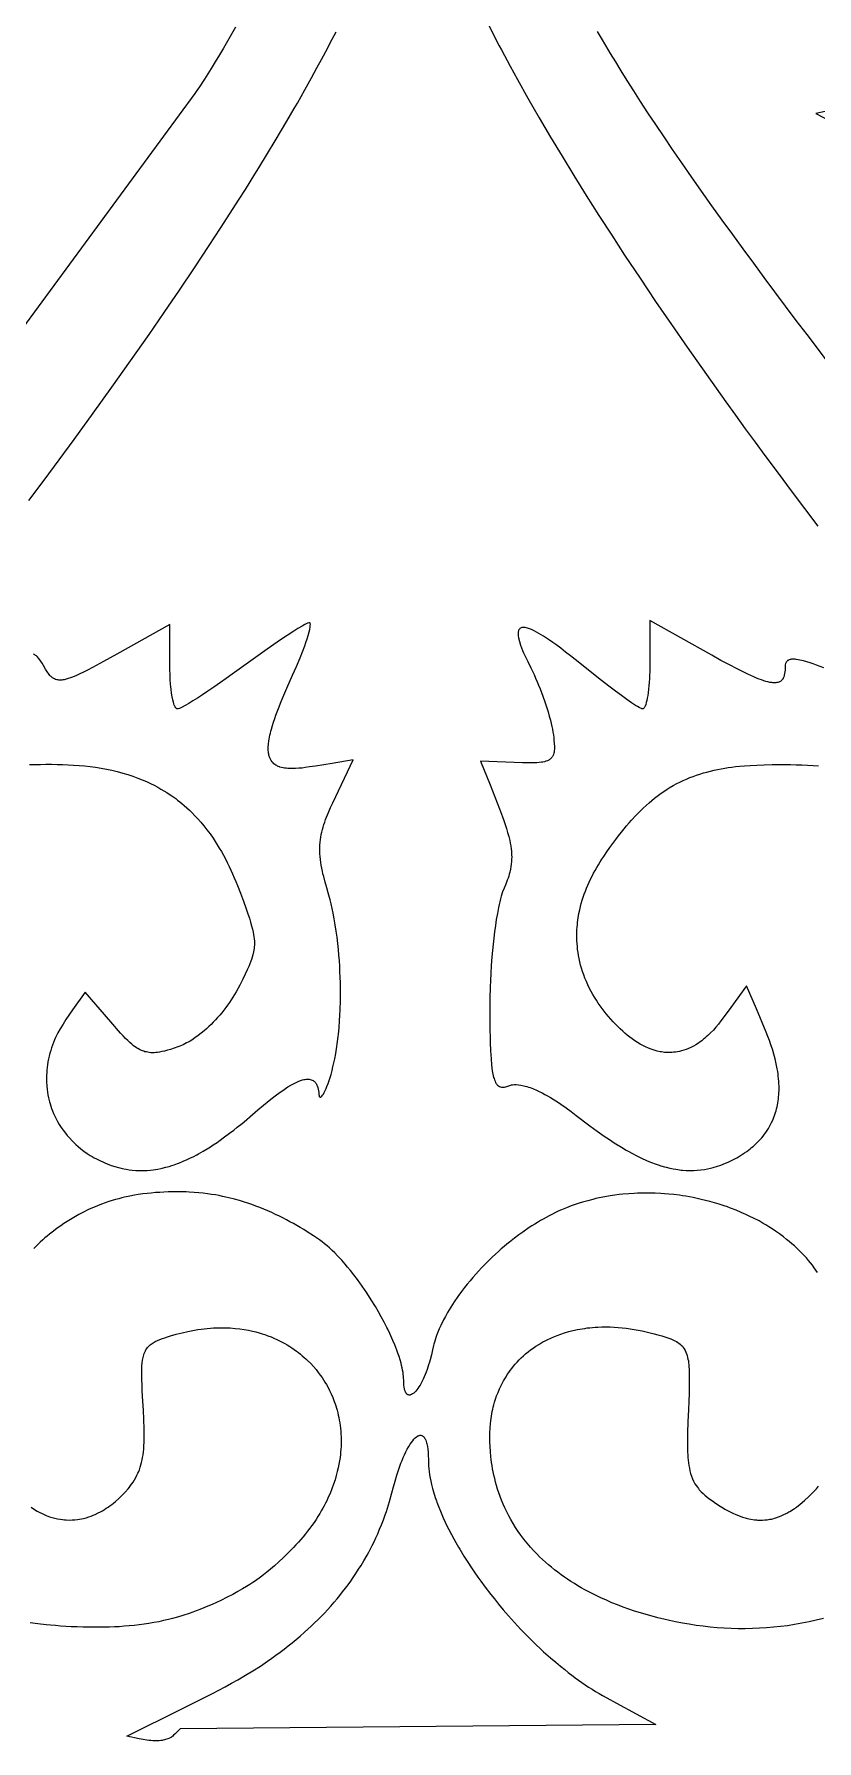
# Model space of a CAD drawing. Extents: x -500 to 500, y -1000 to 1000.
# Drawn here: x -65 to 68.2, y 410.3 to 700.5 of the extents above; entities that cross this region are included whole.
import ezdxf

# ---------------------------------------------------------------- set-up
doc = ezdxf.new("R2010")
doc.units = 0
doc.layers.add('APS_GEOMETR_', color=18, linetype='CONTINUOUS')

msp = doc.modelspace()

# ---------------------------------------------------------------- linework, layer by layer
at = {"layer": 'APS_GEOMETR_'}
for points in [[(11.98, 702.79), (13.3, 700.15), (14.16, 698.49), (14.52, 697.8), (16.01, 695.03), (17.26, 692.75), (19.03, 689.57), (20.94, 686.27), (22.88, 682.98), (24.84, 679.7), (26.82, 676.44), (28.95, 673.04), (31.1, 669.65), (33.28, 666.27), (35.47, 662.91), (38.1, 658.97), (40.75, 655.04), (43.42, 651.13), (46.11, 647.24), (47.74, 644.92), (49.38, 642.6), (51.02, 640.29), (52.67, 637.99), (54.33, 635.69), (55.99, 633.39), (57.66, 631.1), (59.34, 628.82), (61.57, 625.81), (63.81, 622.82), (66.06, 619.83), (68.32, 616.84)], [(-30.73, 701.64), (-31.39, 700.45), (-32.07, 699.27), (-32.75, 698.1), (-33.44, 696.93), (-34.14, 695.77), (-34.86, 694.62), (-35.99, 692.83), (-36.84, 691.53), (-37.38, 690.72), (-37.61, 690.38), (-72.32, 643.22)], [(-65.85, 621.17), (-63.27, 624.63), (-60.7, 628.1), (-58.14, 631.58), (-54.92, 636.01), (-51.73, 640.46), (-48.56, 644.93), (-45.41, 649.41), (-42.81, 653.17), (-40.24, 656.94), (-37.69, 660.73), (-35.16, 664.53), (-33.26, 667.46), (-31.6, 670.03), (-30.19, 672.24), (-29.03, 674.07), (-27.42, 676.64), (-26.75, 677.72), (-25.25, 680.17), (-23.96, 682.32), (-22.86, 684.16), (-21.95, 685.7), (-20.7, 687.85), (-20.18, 688.76), (-18.9, 691.03), (-17.79, 693.02), (-16.85, 694.73), (-16.08, 696.15), (-15.02, 698.15), (-14.58, 698.99), (-13.61, 700.88)], [(70.17, 644.58), (66.5, 649.4), (64.67, 651.81), (62.85, 654.23), (61.04, 656.65), (59.23, 659.08), (57.43, 661.51), (55.64, 663.95), (53.86, 666.4), (52.08, 668.85), (50.32, 671.31), (48.56, 673.78), (46.84, 676.22), (45.2, 678.58), (43.64, 680.85), (42.17, 683.03), (40.77, 685.12), (39.44, 687.12), (38.2, 689.03), (37.03, 690.85), (35.93, 692.57), (34.91, 694.21), (33.96, 695.74), (33.08, 697.19), (32.27, 698.53), (31.52, 699.78), (30.85, 700.93)], [(72.48, 687.93), (68, 686.99), (72.35, 684.69)], [(69.34, 592.74), (68.11, 593.21), (67.56, 593.4), (67.01, 593.58), (66.45, 593.76), (65.89, 593.92), (65.59, 594), (65.28, 594.06), (64.97, 594.12), (64.66, 594.17), (64.46, 594.19), (64.25, 594.19), (64.05, 594.19), (63.84, 594.19), (63.72, 594.17), (63.6, 594.14), (63.48, 594.11), (63.36, 594.06), (63.28, 594.01), (63.19, 593.96), (63.11, 593.89), (63.04, 593.82), (62.97, 593.73), (62.92, 593.64), (62.87, 593.55), (62.83, 593.45), (62.79, 593.24), (62.77, 593.03), (62.77, 592.63), (62.75, 592.35), (62.73, 592.06), (62.69, 591.77), (62.63, 591.49), (62.59, 591.35), (62.55, 591.22), (62.49, 591.09), (62.43, 590.96), (62.36, 590.84), (62.28, 590.73), (62.2, 590.63), (62.1, 590.54), (61.97, 590.44), (61.83, 590.36), (61.69, 590.3), (61.53, 590.25), (61.37, 590.22), (61.21, 590.2), (61.04, 590.19), (60.87, 590.19), (60.69, 590.2), (60.52, 590.22), (60.17, 590.27), (59.83, 590.35), (59.51, 590.44), (59.15, 590.54), (58.77, 590.68), (58.36, 590.83), (57.92, 591.01), (57.44, 591.21), (56.94, 591.43), (56.41, 591.68), (55.85, 591.95), (54.64, 592.55), (53.31, 593.24), (51.86, 594.01), (50.3, 594.87), (39.75, 600.77), (39.76, 597.01), (39.76, 595.14), (39.75, 593.26), (39.74, 592.07), (39.72, 591.47), (39.69, 590.87), (39.65, 590.28), (39.61, 589.68), (39.55, 589.09), (39.47, 588.5), (39.4, 588.02), (39.33, 587.58), (39.25, 587.19), (39.16, 586.83), (39.07, 586.52), (38.97, 586.25), (38.91, 586.13), (38.85, 586.03), (38.8, 585.94), (38.74, 585.86), (38.68, 585.82), (38.63, 585.79), (38.57, 585.77), (38.51, 585.77), (38.41, 585.78), (38.34, 585.8), (38.16, 585.88), (37.94, 586), (37.66, 586.16), (37.33, 586.36), (36.64, 586.8), (35.84, 587.35), (34.93, 588.01), (33.9, 588.76), (32.77, 589.62), (31.52, 590.59), (30.16, 591.66), (28.69, 592.84), (27.07, 594.15), (26.25, 594.8), (25.43, 595.43), (24.6, 596.07), (23.76, 596.69), (23.24, 597.06), (22.72, 597.42), (22.2, 597.77), (21.67, 598.12), (20.89, 598.58), (20.09, 599.02), (19.62, 599.24), (19.14, 599.42), (18.94, 599.48), (18.74, 599.53), (18.54, 599.57), (18.34, 599.6), (18.23, 599.6), (18.12, 599.59), (18.01, 599.57), (17.9, 599.55), (17.77, 599.48), (17.66, 599.41), (17.57, 599.33), (17.51, 599.25), (17.44, 599.12), (17.42, 599.06), (17.37, 598.81), (17.35, 598.56), (17.37, 598.2), (17.42, 597.85), (17.59, 597.21), (17.78, 596.58), (17.94, 596.14), (18.11, 595.7), (18.3, 595.27), (18.48, 594.84), (18.99, 593.8), (19.5, 592.75), (19.79, 592.17), (20.07, 591.58), (20.34, 590.98), (20.6, 590.38), (20.85, 589.78), (21.1, 589.17), (21.33, 588.56), (21.56, 587.95), (21.9, 586.98), (22.19, 586.09), (22.45, 585.28), (22.66, 584.53), (22.84, 583.87), (22.99, 583.28), (23.1, 582.76), (23.19, 582.33), (23.28, 581.81), (23.35, 581.34), (23.41, 580.91), (23.46, 580.52), (23.51, 579.86), (23.53, 579.36), (23.53, 579.13), (23.52, 578.9), (23.5, 578.67), (23.47, 578.43), (23.42, 578.21), (23.35, 577.99), (23.26, 577.78), (23.21, 577.68), (23.15, 577.59), (23.07, 577.48), (22.99, 577.39), (22.9, 577.3), (22.8, 577.22), (22.69, 577.14), (22.58, 577.07), (22.35, 576.95), (22.1, 576.85), (21.84, 576.78), (21.58, 576.72), (21.33, 576.68), (20.93, 576.63), (20.52, 576.6), (20.12, 576.58), (19.72, 576.57), (18.91, 576.58), (18.11, 576.6), (10.98, 576.9), (12.59, 572.83), (13.39, 570.79), (14.18, 568.75), (14.69, 567.43), (14.93, 566.76), (15.16, 566.09), (15.38, 565.41), (15.58, 564.73), (15.77, 564.05), (15.93, 563.36), (16.01, 562.96), (16.11, 562.48), (16.19, 561.92), (16.22, 561.61), (16.25, 561.28), (16.26, 560.93), (16.27, 560.57), (16.26, 560.19), (16.23, 559.79), (16.19, 559.37), (16.13, 558.94), (16.05, 558.49), (15.95, 558.03), (15.86, 557.68), (15.76, 557.33), (15.64, 556.99), (15.52, 556.64), (15.25, 555.96), (14.97, 555.29), (14.72, 554.67), (14.48, 553.92), (14.35, 553.45), (14.23, 552.98), (14.12, 552.5), (14.02, 552.02), (13.83, 550.99), (13.65, 549.95), (13.49, 548.92), (13.34, 547.88), (13.22, 546.81), (13.1, 545.74), (12.99, 544.66), (12.89, 543.59), (12.79, 542.13), (12.71, 540.79), (12.65, 539.57), (12.61, 538.46), (12.56, 536.6), (12.55, 535.21), (12.57, 532.12), (12.61, 529.03), (12.67, 527.63), (12.75, 526.24), (12.84, 525.22), (12.96, 524.21), (13.06, 523.66), (13.19, 523.12), (13.26, 522.9), (13.34, 522.68), (13.43, 522.46), (13.52, 522.25), (13.59, 522.13), (13.67, 522.02), (13.76, 521.91), (13.85, 521.8), (14, 521.68), (14.17, 521.59), (14.36, 521.51), (14.55, 521.47), (14.79, 521.46), (15.03, 521.47), (15.23, 521.51), (15.42, 521.56), (15.61, 521.62), (15.79, 521.68), (16.1, 521.78), (16.25, 521.82), (16.41, 521.85), (16.69, 521.88), (17.02, 521.88), (17.4, 521.85), (17.84, 521.79), (18.31, 521.69), (18.57, 521.63), (18.83, 521.56), (19.11, 521.47), (19.39, 521.37), (19.68, 521.27), (19.98, 521.15), (20.47, 520.93), (20.96, 520.71), (21.44, 520.47), (21.91, 520.23), (22.38, 519.97), (22.84, 519.7), (23.3, 519.43), (23.76, 519.14), (24.21, 518.85), (24.65, 518.55), (25.53, 517.94), (26.4, 517.3), (27.25, 516.65), (29.58, 514.86), (30.78, 513.99), (31.99, 513.13), (32.89, 512.53), (33.69, 512.01), (34.95, 511.23), (35.76, 510.74), (36.1, 510.55), (36.81, 510.16), (37.43, 509.84), (38.43, 509.35), (39.06, 509.06), (39.33, 508.95), (40.04, 508.67), (40.66, 508.43), (41.2, 508.24), (41.65, 508.1), (42.28, 507.9), (42.55, 507.83), (43.16, 507.69), (43.7, 507.58), (44.16, 507.49), (44.54, 507.43), (45.08, 507.36), (45.31, 507.33), (45.93, 507.29), (46.32, 507.28), (46.77, 507.27), (47.27, 507.28), (47.81, 507.32), (48.41, 507.38), (49.05, 507.47), (49.58, 507.57), (50.1, 507.69), (50.54, 507.8), (51.24, 508), (51.67, 508.14), (51.85, 508.21), (52.62, 508.52), (53.1, 508.72), (53.63, 508.97), (54.22, 509.27), (54.53, 509.44), (54.85, 509.63), (55.18, 509.83), (55.52, 510.04), (55.88, 510.28), (56.24, 510.53), (56.81, 510.96), (57.07, 511.17), (57.33, 511.39), (57.59, 511.62), (57.84, 511.85), (58.08, 512.09), (58.32, 512.34), (58.55, 512.58), (58.78, 512.84), (59.02, 513.14), (59.26, 513.45), (59.49, 513.77), (59.71, 514.1), (59.92, 514.43), (60.12, 514.76), (60.31, 515.1), (60.48, 515.45), (60.67, 515.86), (60.8, 516.17), (60.92, 516.48), (61.03, 516.8), (61.13, 517.12), (61.23, 517.44), (61.32, 517.76), (61.4, 518.08), (61.47, 518.41), (61.53, 518.76), (61.58, 519.11), (61.63, 519.46), (61.67, 519.81), (61.7, 520.16), (61.72, 520.51), (61.73, 520.86), (61.74, 521.22), (61.73, 521.64), (61.71, 522.05), (61.69, 522.47), (61.65, 522.89), (61.61, 523.31), (61.56, 523.73), (61.51, 524.14), (61.44, 524.56), (61.27, 525.4), (61.08, 526.25), (60.85, 527.08), (60.61, 527.91), (60.35, 528.64), (60.09, 529.36), (59.82, 530.09), (59.53, 530.8), (57.88, 534.74), (56.22, 538.67), (53.55, 535.02), (52.58, 533.7), (51.85, 532.72), (51.44, 532.18), (51.01, 531.67), (50.56, 531.16), (50.09, 530.68), (49.6, 530.21), (49.35, 529.98), (49.1, 529.76), (48.84, 529.55), (48.58, 529.34), (48.31, 529.14), (48.03, 528.95), (47.6, 528.67), (47.18, 528.43), (46.76, 528.21), (46.35, 528.03), (45.95, 527.87), (45.55, 527.74), (45.17, 527.63), (44.81, 527.54), (44.45, 527.47), (44.11, 527.41), (43.79, 527.38), (43.49, 527.35), (43.21, 527.34), (42.95, 527.34), (42.51, 527.35), (42.25, 527.37), (42, 527.4), (41.74, 527.43), (41.49, 527.48), (40.99, 527.59), (40.49, 527.73), (40, 527.89), (39.51, 528.08), (39.03, 528.29), (38.56, 528.53), (38.09, 528.78), (37.64, 529.05), (37.19, 529.34), (36.76, 529.64), (36.34, 529.96), (35.92, 530.28), (35.53, 530.62), (35.14, 530.96), (34.72, 531.35), (34.3, 531.75), (33.9, 532.16), (33.5, 532.58), (33.11, 533.01), (32.73, 533.45), (32.36, 533.89), (32, 534.35), (31.65, 534.81), (31.31, 535.28), (30.98, 535.75), (30.67, 536.24), (30.36, 536.73), (30.07, 537.22), (29.79, 537.72), (29.52, 538.23), (29.23, 538.82), (28.97, 539.4), (28.73, 539.97), (28.51, 540.55), (28.31, 541.11), (28.14, 541.67), (27.99, 542.22), (27.85, 542.77), (27.73, 543.31), (27.63, 543.84), (27.55, 544.37), (27.48, 544.88), (27.43, 545.39), (27.39, 545.88), (27.36, 546.37), (27.35, 546.85), (27.35, 547.31), (27.35, 547.77), (27.37, 548.21), (27.4, 548.64), (27.43, 549.06), (27.48, 549.47), (27.58, 550.23), (27.7, 550.95), (27.83, 551.6), (27.97, 552.18), (28.11, 552.7), (28.26, 553.23), (28.43, 553.75), (28.61, 554.28), (28.8, 554.8), (29, 555.31), (29.22, 555.82), (29.45, 556.33), (29.68, 556.83), (29.93, 557.33), (30.19, 557.82), (30.45, 558.31), (30.73, 558.79), (31.01, 559.27), (31.3, 559.74), (31.6, 560.21), (31.91, 560.67), (32.44, 561.45), (32.96, 562.19), (33.47, 562.89), (33.97, 563.56), (34.45, 564.19), (34.92, 564.79), (35.38, 565.35), (35.82, 565.88), (36.24, 566.37), (36.64, 566.83), (37.39, 567.65), (38.06, 568.33), (38.63, 568.9), (39.13, 569.36), (39.62, 569.79), (40.1, 570.2), (40.56, 570.58), (41.02, 570.93), (41.46, 571.26), (41.88, 571.56), (42.29, 571.84), (42.68, 572.09), (43.05, 572.33), (43.74, 572.74), (44.35, 573.07), (44.87, 573.33), (45.43, 573.59), (45.99, 573.84), (46.55, 574.08), (47.13, 574.29), (47.71, 574.5), (48.29, 574.69), (48.88, 574.87), (49.48, 575.03), (50.08, 575.19), (50.68, 575.33), (51.28, 575.46), (51.89, 575.57), (52.49, 575.68), (53.1, 575.78), (53.71, 575.86), (54.32, 575.94), (55.03, 576.01), (55.87, 576.09), (56.84, 576.16), (57.95, 576.22), (59.18, 576.26), (60.55, 576.29), (62.06, 576.3), (63.69, 576.29), (64.65, 576.27), (65.6, 576.25), (66.56, 576.21), (67.52, 576.16), (68.47, 576.1)], [(-65.76, 576.29), (-64.82, 576.32), (-63.88, 576.33), (-62.94, 576.34), (-62, 576.34), (-61.06, 576.33), (-60.12, 576.31), (-59.18, 576.27), (-58.24, 576.22), (-57.3, 576.15), (-56.37, 576.06), (-55.44, 575.96), (-54.51, 575.83), (-53.58, 575.68), (-52.66, 575.52), (-51.75, 575.32), (-50.84, 575.11), (-49.89, 574.86), (-49, 574.59), (-48.15, 574.3), (-47.34, 574.01), (-46.57, 573.71), (-45.85, 573.4), (-45.17, 573.08), (-44.53, 572.77), (-43.94, 572.45), (-43.38, 572.14), (-42.87, 571.84), (-42.39, 571.54), (-41.96, 571.26), (-41.56, 570.99), (-40.88, 570.5), (-40.55, 570.26), (-40.2, 569.98), (-39.82, 569.67), (-39.42, 569.33), (-38.99, 568.95), (-38.54, 568.53), (-38.08, 568.08), (-37.6, 567.59), (-37.11, 567.05), (-36.6, 566.48), (-36.09, 565.87), (-35.57, 565.21), (-35.04, 564.5), (-34.52, 563.76), (-33.99, 562.96), (-33.47, 562.11), (-33.11, 561.5), (-32.76, 560.88), (-32.43, 560.26), (-32.11, 559.63), (-31.79, 558.99), (-31.49, 558.35), (-31.2, 557.7), (-30.92, 557.05), (-30.64, 556.4), (-30.37, 555.74), (-29.85, 554.41), (-29.35, 553.08), (-28.87, 551.75), (-28.59, 550.94), (-28.34, 550.2), (-28.13, 549.51), (-27.96, 548.88), (-27.81, 548.32), (-27.7, 547.82), (-27.62, 547.39), (-27.56, 547.02), (-27.53, 546.65), (-27.5, 546.29), (-27.5, 545.95), (-27.5, 545.62), (-27.52, 545.31), (-27.55, 545.01), (-27.58, 544.73), (-27.63, 544.46), (-27.73, 543.96), (-27.85, 543.53), (-27.96, 543.16), (-28.07, 542.86), (-28.25, 542.42), (-28.43, 541.98), (-28.7, 541.4), (-29.04, 540.67), (-29.47, 539.81), (-29.99, 538.81), (-30.61, 537.68), (-30.88, 537.22), (-31.16, 536.75), (-31.44, 536.3), (-31.74, 535.85), (-32.05, 535.4), (-32.37, 534.97), (-32.7, 534.54), (-33.04, 534.11), (-33.39, 533.7), (-33.74, 533.29), (-34.11, 532.89), (-34.48, 532.5), (-34.86, 532.12), (-35.25, 531.74), (-35.65, 531.38), (-36.06, 531.03), (-36.56, 530.61), (-37.08, 530.21), (-37.62, 529.82), (-38.16, 529.46), (-38.44, 529.28), (-38.73, 529.12), (-39.02, 528.96), (-39.31, 528.81), (-39.6, 528.67), (-39.9, 528.53), (-40.2, 528.41), (-40.51, 528.29), (-41.15, 528.07), (-41.74, 527.88), (-42.28, 527.72), (-42.78, 527.59), (-43.22, 527.49), (-43.62, 527.41), (-43.97, 527.36), (-44.26, 527.32), (-44.56, 527.3), (-44.84, 527.3), (-45.12, 527.31), (-45.38, 527.34), (-45.63, 527.38), (-45.87, 527.43), (-46.1, 527.48), (-46.31, 527.55), (-46.51, 527.62), (-46.7, 527.69), (-47.03, 527.85), (-47.31, 528), (-47.54, 528.14), (-47.77, 528.3), (-48.03, 528.5), (-48.33, 528.74), (-48.66, 529.03), (-49.02, 529.36), (-49.41, 529.73), (-49.82, 530.16), (-50.26, 530.62), (-51.92, 532.54), (-56.29, 537.6), (-58.4, 534.59), (-59.54, 532.96), (-60.04, 532.18), (-60.53, 531.39), (-60.92, 530.66), (-61.29, 529.91), (-61.48, 529.47), (-61.66, 529.03), (-61.83, 528.58), (-61.99, 528.13), (-62.13, 527.67), (-62.27, 527.21), (-62.39, 526.74), (-62.5, 526.28), (-62.61, 525.74), (-62.68, 525.25), (-62.74, 524.78), (-62.79, 524.32), (-62.82, 523.89), (-62.84, 523.47), (-62.85, 523.07), (-62.85, 522.69), (-62.84, 522.33), (-62.8, 521.66), (-62.74, 521.08), (-62.67, 520.58), (-62.6, 520.16), (-62.49, 519.62), (-62.33, 518.97), (-62.23, 518.61), (-62.11, 518.24), (-61.98, 517.84), (-61.83, 517.42), (-61.65, 516.99), (-61.45, 516.54), (-61.22, 516.08), (-60.97, 515.6), (-60.69, 515.11), (-60.37, 514.62), (-60.02, 514.12), (-59.64, 513.61), (-59.31, 513.21), (-58.96, 512.81), (-58.5, 512.33), (-58.2, 512.03), (-57.85, 511.7), (-57.45, 511.35), (-57, 510.97), (-56.48, 510.58), (-55.91, 510.18), (-55.42, 509.86), (-55.08, 509.66), (-54.73, 509.46), (-54.37, 509.27), (-54.01, 509.08), (-53.65, 508.91), (-53.29, 508.74), (-52.92, 508.57), (-52.55, 508.42), (-51.83, 508.16), (-51.22, 507.96), (-50.36, 507.71), (-49.7, 507.57), (-49.28, 507.49), (-48.81, 507.41), (-48.27, 507.35), (-47.68, 507.3), (-47.04, 507.27), (-46.69, 507.27), (-46.33, 507.27), (-45.75, 507.3), (-45.18, 507.35), (-44.68, 507.41), (-43.9, 507.53), (-43.41, 507.62), (-43.2, 507.66), (-42.55, 507.83), (-41.99, 507.98), (-41.51, 508.13), (-41.11, 508.26), (-40.56, 508.45), (-40.33, 508.54), (-39.58, 508.86), (-38.92, 509.15), (-38.37, 509.41), (-37.91, 509.63), (-37.28, 509.95), (-37.01, 510.1), (-36.22, 510.55), (-35.54, 510.96), (-34.96, 511.32), (-34.48, 511.63), (-33.82, 512.07), (-33.55, 512.26), (-32.57, 512.98), (-31.72, 513.61), (-31, 514.16), (-30.41, 514.63), (-29.59, 515.29), (-29.25, 515.57), (-27.84, 516.78), (-26.89, 517.6), (-25.93, 518.41), (-24.96, 519.2), (-24.47, 519.59), (-23.97, 519.97), (-23.11, 520.6), (-22.67, 520.91), (-22.23, 521.21), (-21.78, 521.5), (-21.32, 521.77), (-20.85, 522.03), (-20.38, 522.26), (-20.03, 522.42), (-19.67, 522.56), (-19.48, 522.62), (-19.29, 522.68), (-19.1, 522.73), (-18.91, 522.77), (-18.71, 522.8), (-18.53, 522.81), (-18.34, 522.81), (-18.16, 522.8), (-17.98, 522.77), (-17.81, 522.72), (-17.64, 522.66), (-17.49, 522.57), (-17.37, 522.48), (-17.27, 522.39), (-17.17, 522.29), (-17.09, 522.18), (-17.01, 522.06), (-16.94, 521.94), (-16.88, 521.81), (-16.82, 521.67), (-16.72, 521.39), (-16.65, 521.1), (-16.6, 520.81), (-16.56, 520.53), (-16.53, 520.23), (-16.49, 520.06), (-16.45, 519.89), (-16.41, 519.83), (-16.37, 519.78), (-16.33, 519.76), (-16.28, 519.75), (-16.24, 519.75), (-16.2, 519.76), (-16.11, 519.82), (-16.02, 519.9), (-15.89, 520.07), (-15.76, 520.26), (-15.6, 520.57), (-15.45, 520.89), (-15.3, 521.21), (-15.16, 521.54), (-14.97, 522.05), (-14.79, 522.57), (-14.62, 523.09), (-14.46, 523.61), (-14.29, 524.27), (-14.13, 524.92), (-13.97, 525.58), (-13.83, 526.24), (-13.66, 527.16), (-13.53, 527.97), (-13.34, 529.24), (-13.25, 530.04), (-13.21, 530.38), (-13.1, 531.59), (-13.02, 532.7), (-12.96, 533.71), (-12.92, 534.62), (-12.87, 536.17), (-12.85, 537.32), (-12.86, 538.26), (-12.87, 539.2), (-12.9, 540.14), (-12.94, 541.08), (-12.98, 542.02), (-13.04, 542.95), (-13.11, 543.89), (-13.2, 544.83), (-13.31, 545.9), (-13.44, 546.95), (-13.58, 547.99), (-13.74, 549.04), (-13.92, 550.08), (-14.1, 551.01), (-14.28, 551.85), (-14.46, 552.62), (-14.63, 553.31), (-14.94, 554.47), (-15.19, 555.33), (-15.46, 556.28), (-15.71, 557.24), (-15.83, 557.72), (-15.93, 558.2), (-16.03, 558.69), (-16.12, 559.18), (-16.2, 559.67), (-16.27, 560.16), (-16.32, 560.65), (-16.35, 561.14), (-16.37, 561.63), (-16.38, 562.12), (-16.36, 562.61), (-16.32, 563.1), (-16.27, 563.53), (-16.21, 563.97), (-16.13, 564.4), (-16.03, 564.82), (-15.92, 565.25), (-15.8, 565.67), (-15.67, 566.09), (-15.53, 566.51), (-15.38, 566.93), (-15.22, 567.34), (-14.89, 568.16), (-14.54, 568.97), (-14.17, 569.77), (-10.68, 577.09), (-14.29, 576.5), (-17.09, 576.05), (-18.1, 575.89), (-18.86, 575.78), (-19.39, 575.71), (-19.93, 575.66), (-20.48, 575.62), (-21.02, 575.61), (-21.29, 575.61), (-21.56, 575.62), (-21.82, 575.64), (-22.09, 575.67), (-22.36, 575.7), (-22.62, 575.75), (-22.88, 575.81), (-23.14, 575.88), (-23.23, 575.91), (-23.43, 575.98), (-23.55, 576.04), (-23.69, 576.11), (-23.84, 576.2), (-24, 576.3), (-24.16, 576.43), (-24.32, 576.58), (-24.48, 576.76), (-24.63, 576.96), (-24.76, 577.19), (-24.88, 577.45), (-24.94, 577.59), (-24.99, 577.74), (-25.03, 577.89), (-25.06, 578.06), (-25.09, 578.21), (-25.11, 578.38), (-25.13, 578.77), (-25.13, 579.23), (-25.1, 579.74), (-25.03, 580.31), (-24.98, 580.62), (-24.92, 580.94), (-24.85, 581.27), (-24.78, 581.61), (-24.68, 581.97), (-24.58, 582.34), (-24.41, 582.93), (-24.22, 583.52), (-24.03, 584.1), (-23.83, 584.68), (-23.4, 585.84), (-22.95, 586.99), (-22.47, 588.12), (-21.99, 589.26), (-20.99, 591.51), (-20.35, 592.97), (-19.73, 594.44), (-19.33, 595.46), (-18.94, 596.48), (-18.74, 597.07), (-18.54, 597.66), (-18.35, 598.25), (-18.18, 598.85), (-18.08, 599.28), (-18, 599.71), (-17.98, 599.94), (-17.97, 600.17), (-17.99, 600.26), (-18.02, 600.34), (-18.07, 600.38), (-18.13, 600.4), (-18.21, 600.4), (-18.44, 600.32), (-18.92, 600.08), (-19.39, 599.83), (-20.08, 599.42), (-20.77, 598.99), (-21.92, 598.24), (-23.06, 597.48), (-24.2, 596.71), (-25.34, 595.93), (-27.33, 594.51), (-29.31, 593.08), (-31.28, 591.65), (-32.28, 590.94), (-33.28, 590.24), (-34.38, 589.48), (-35.4, 588.78), (-36.34, 588.16), (-37.19, 587.61), (-37.96, 587.12), (-38.64, 586.7), (-39.24, 586.36), (-39.75, 586.08), (-40.02, 585.95), (-40.25, 585.85), (-40.43, 585.78), (-40.51, 585.77), (-40.58, 585.76), (-40.66, 585.78), (-40.74, 585.82), (-40.81, 585.88), (-40.88, 585.96), (-40.99, 586.13), (-41.07, 586.31), (-41.11, 586.41), (-41.17, 586.6), (-41.26, 586.9), (-41.36, 587.3), (-41.46, 587.8), (-41.57, 588.41), (-41.66, 589.13), (-41.71, 589.53), (-41.74, 589.95), (-41.79, 590.77), (-41.83, 591.59), (-41.85, 592.41), (-41.86, 593.24), (-41.87, 594.88), (-41.86, 596.52), (-41.86, 600.11), (-50.86, 595.08), (-53.13, 593.82), (-55.04, 592.8), (-55.85, 592.37), (-56.57, 592), (-57.2, 591.7), (-57.74, 591.45), (-58.43, 591.16), (-58.78, 591.02), (-59.14, 590.9), (-59.5, 590.8), (-59.87, 590.72), (-60.05, 590.69), (-60.24, 590.67), (-60.42, 590.65), (-60.61, 590.65), (-60.74, 590.66), (-60.9, 590.68), (-61.09, 590.71), (-61.29, 590.77), (-61.5, 590.86), (-61.73, 590.98), (-61.84, 591.06), (-61.95, 591.14), (-62.06, 591.24), (-62.17, 591.34), (-62.28, 591.46), (-62.4, 591.61), (-62.53, 591.79), (-62.67, 592), (-63, 592.51), (-63.36, 593.13), (-63.61, 593.54), (-63.87, 593.95), (-64.14, 594.31), (-64.44, 594.64), (-64.57, 594.76), (-64.7, 594.86), (-64.91, 594.99), (-65.05, 595.06)], [(68.3, 489.92), (68.01, 490.34), (67.72, 490.76), (67.41, 491.17), (67.09, 491.57), (66.77, 491.97), (66.38, 492.41), (65.99, 492.83), (65.59, 493.25), (65.18, 493.66), (64.77, 494.06), (64.35, 494.45), (63.92, 494.84), (63.48, 495.21), (63.03, 495.58), (62.51, 495.99), (61.81, 496.5), (61.16, 496.96), (60.55, 497.36), (60, 497.72), (59.49, 498.03), (59.05, 498.29), (58.33, 498.7), (57.38, 499.19), (56.78, 499.49), (56.09, 499.81), (55.31, 500.16), (54.45, 500.52), (53.49, 500.89), (52.97, 501.08), (52.43, 501.27), (51.55, 501.56), (50.75, 501.8), (49.97, 502.01), (49.22, 502.21), (48.5, 502.38), (47.8, 502.54), (47.14, 502.68), (46.51, 502.8), (45.91, 502.9), (45.34, 502.99), (44.8, 503.07), (43.82, 503.2), (42.97, 503.28), (42.25, 503.34), (41.61, 503.39), (40.67, 503.42), (39.81, 503.44), (39.02, 503.45), (38.3, 503.44), (37.66, 503.42), (37.1, 503.4), (36.21, 503.34), (35.18, 503.25), (34.53, 503.18), (33.8, 503.09), (32.99, 502.97), (32.09, 502.81), (31.12, 502.62), (30.6, 502.5), (30.06, 502.37), (29.2, 502.15), (28.29, 501.89), (27.72, 501.72), (27.08, 501.51), (26.37, 501.25), (25.59, 500.95), (24.75, 500.6), (24.31, 500.4), (23.85, 500.19), (23.11, 499.83), (22.62, 499.57), (22.12, 499.31), (21.64, 499.03), (21.15, 498.76), (20.67, 498.47), (20.19, 498.18), (19.72, 497.88), (19.25, 497.58), (18.15, 496.82), (17.48, 496.33), (16.72, 495.76), (15.88, 495.1), (15.44, 494.74), (14.97, 494.36), (14.5, 493.95), (14, 493.51), (13.5, 493.05), (12.97, 492.57), (12.15, 491.77), (11.64, 491.25), (11.13, 490.72), (10.63, 490.18), (10.14, 489.64), (9.65, 489.09), (9.18, 488.54), (8.71, 487.97), (8.26, 487.4), (7.75, 486.74), (7.11, 485.87), (6.5, 484.97), (5.92, 484.06), (5.36, 483.14), (4.99, 482.47), (4.68, 481.89), (4.22, 480.96), (3.95, 480.36), (3.84, 480.1), (3.62, 479.54), (3.43, 479.04), (3.17, 478.26), (3.02, 477.75), (2.96, 477.54), (2.8, 476.82), (2.6, 475.96), (2.39, 475.11), (2.27, 474.68), (2.14, 474.26), (2.01, 473.84), (1.87, 473.43), (1.71, 473), (1.55, 472.58), (1.38, 472.19), (1.21, 471.81), (1.03, 471.46), (0.86, 471.12), (0.68, 470.81), (0.5, 470.52), (0.32, 470.25), (0.13, 470.01), (-0.05, 469.79), (-0.23, 469.6), (-0.4, 469.44), (-0.58, 469.31), (-0.75, 469.2), (-0.92, 469.13), (-1.01, 469.11), (-1.09, 469.1), (-1.19, 469.1), (-1.3, 469.12), (-1.42, 469.17), (-1.48, 469.21), (-1.54, 469.26), (-1.6, 469.31), (-1.65, 469.38), (-1.73, 469.5), (-1.8, 469.63), (-1.85, 469.76), (-1.9, 469.9), (-1.98, 470.18), (-2.03, 470.47), (-2.06, 470.77), (-2.08, 471.07), (-2.1, 471.66), (-2.11, 471.98), (-2.14, 472.3), (-2.17, 472.61), (-2.21, 472.93), (-2.28, 473.34), (-2.36, 473.74), (-2.45, 474.14), (-2.55, 474.54), (-2.71, 475.1), (-2.89, 475.66), (-3.08, 476.21), (-3.27, 476.76), (-3.63, 477.63), (-3.95, 478.39), (-4.47, 479.56), (-4.82, 480.3), (-4.97, 480.61), (-5.44, 481.5), (-5.91, 482.39), (-6.4, 483.27), (-6.91, 484.14), (-7.63, 485.31), (-8.38, 486.47), (-9.16, 487.61), (-9.96, 488.74), (-10.59, 489.56), (-11.15, 490.27), (-11.64, 490.87), (-12.05, 491.37), (-12.64, 492.05), (-12.89, 492.33), (-13.34, 492.8), (-13.8, 493.26), (-14.26, 493.71), (-14.74, 494.16), (-15.14, 494.5), (-15.56, 494.83), (-15.98, 495.16), (-16.41, 495.47), (-17.46, 496.18), (-18.52, 496.87), (-19.1, 497.23), (-19.68, 497.58), (-20.26, 497.92), (-20.85, 498.25), (-21.44, 498.58), (-22.03, 498.9), (-22.63, 499.21), (-23.23, 499.52), (-23.88, 499.83), (-24.54, 500.13), (-25.2, 500.43), (-25.87, 500.71), (-26.54, 500.98), (-27.22, 501.24), (-27.9, 501.49), (-28.58, 501.72), (-29.37, 501.97), (-30.05, 502.17), (-30.87, 502.4), (-31.82, 502.64), (-32.34, 502.77), (-32.9, 502.89), (-33.49, 503.01), (-34.11, 503.12), (-34.77, 503.23), (-35.47, 503.33), (-36.19, 503.42), (-36.95, 503.5), (-37.75, 503.56), (-38.58, 503.62), (-39.12, 503.64), (-39.66, 503.66), (-40.74, 503.67), (-41.46, 503.66), (-42.17, 503.64), (-42.89, 503.61), (-43.6, 503.57), (-44.31, 503.52), (-45.03, 503.45), (-45.74, 503.38), (-46.45, 503.29), (-47.25, 503.18), (-47.91, 503.07), (-48.68, 502.93), (-49.57, 502.74), (-50.06, 502.62), (-50.57, 502.49), (-51.11, 502.35), (-51.68, 502.18), (-52.27, 501.99), (-52.89, 501.78), (-53.52, 501.55), (-54.18, 501.29), (-54.87, 501), (-55.57, 500.69), (-56.02, 500.48), (-56.46, 500.26), (-56.9, 500.03), (-57.34, 499.8), (-58.21, 499.31), (-59.06, 498.8), (-59.91, 498.25), (-60.43, 497.89), (-61.02, 497.48), (-61.66, 496.99), (-62.36, 496.44), (-62.73, 496.13), (-63.11, 495.81), (-63.5, 495.47), (-63.9, 495.1), (-64.54, 494.5), (-64.99, 494.05)], [(-65.45, 450.04), (-64.87, 449.65), (-64.42, 449.37), (-64, 449.15), (-63.61, 448.95), (-63.24, 448.78), (-62.91, 448.64), (-62.34, 448.43), (-61.9, 448.29), (-61.41, 448.16), (-60.95, 448.06), (-60.53, 447.99), (-60.14, 447.94), (-59.8, 447.9), (-59.49, 447.88), (-59.01, 447.86), (-58.49, 447.88), (-58.02, 447.91), (-57.6, 447.96), (-57.21, 448.02), (-56.87, 448.08), (-56.57, 448.14), (-56.09, 448.26), (-55.65, 448.4), (-55.26, 448.54), (-54.9, 448.68), (-54.57, 448.81), (-54.04, 449.06), (-53.65, 449.26), (-53.32, 449.45), (-53, 449.65), (-52.68, 449.86), (-52.36, 450.07), (-52.05, 450.29), (-51.74, 450.52), (-51.44, 450.75), (-51.14, 450.99), (-50.57, 451.5), (-50.02, 452.03), (-49.49, 452.58), (-48.98, 453.15), (-48.76, 453.43), (-48.54, 453.71), (-48.33, 454), (-48.13, 454.29), (-47.87, 454.71), (-47.64, 455.11), (-47.46, 455.48), (-47.3, 455.82), (-47.16, 456.13), (-47.06, 456.41), (-46.9, 456.86), (-46.78, 457.26), (-46.68, 457.66), (-46.59, 458.07), (-46.5, 458.47), (-46.43, 458.96), (-46.37, 459.44), (-46.32, 459.93), (-46.28, 460.41), (-46.25, 461.15), (-46.23, 461.89), (-46.22, 462.64), (-46.22, 463.38), (-46.28, 464.95), (-46.36, 466.52), (-46.5, 468.89), (-46.56, 469.93), (-46.6, 470.86), (-46.63, 471.7), (-46.65, 472.44), (-46.65, 473.08), (-46.64, 473.62), (-46.62, 474.08), (-46.58, 474.56), (-46.52, 475.03), (-46.47, 475.27), (-46.43, 475.5), (-46.37, 475.73), (-46.3, 475.96), (-46.23, 476.18), (-46.14, 476.4), (-46.04, 476.61), (-45.93, 476.81), (-45.8, 477), (-45.67, 477.18), (-45.53, 477.34), (-45.38, 477.49), (-45.22, 477.63), (-45.06, 477.76), (-44.89, 477.89), (-44.71, 478), (-44.53, 478.11), (-44.34, 478.21), (-43.95, 478.4), (-43.55, 478.57), (-43.14, 478.72), (-42.74, 478.86), (-42.26, 479.02), (-41.77, 479.17), (-40.79, 479.45), (-39.8, 479.71), (-38.81, 479.94), (-38.24, 480.05), (-37.67, 480.16), (-37.11, 480.25), (-36.56, 480.33), (-36.02, 480.39), (-35.5, 480.44), (-34.98, 480.49), (-34.47, 480.52), (-33.97, 480.54), (-33.48, 480.55), (-33.01, 480.55), (-32.54, 480.55), (-32.09, 480.53), (-31.64, 480.51), (-30.79, 480.45), (-29.98, 480.36), (-29.22, 480.25), (-28.51, 480.12), (-27.84, 479.98), (-27.23, 479.83), (-26.67, 479.68), (-26.16, 479.52), (-25.71, 479.38), (-25.18, 479.19), (-24.66, 478.99), (-24.16, 478.78), (-23.68, 478.56), (-23.21, 478.33), (-22.76, 478.1), (-22.32, 477.86), (-21.9, 477.62), (-21.49, 477.36), (-21.1, 477.11), (-20.72, 476.85), (-20.35, 476.59), (-20, 476.32), (-19.66, 476.06), (-19.34, 475.79), (-19.03, 475.52), (-18.73, 475.25), (-18.45, 474.98), (-17.92, 474.45), (-17.44, 473.94), (-17.01, 473.43), (-16.62, 472.95), (-16.28, 472.5), (-15.99, 472.07), (-15.73, 471.69), (-15.49, 471.31), (-15.24, 470.88), (-14.97, 470.41), (-14.7, 469.88), (-14.43, 469.3), (-14.16, 468.67), (-13.9, 468), (-13.77, 467.64), (-13.65, 467.28), (-13.54, 466.9), (-13.42, 466.51), (-13.32, 466.11), (-13.22, 465.69), (-13.13, 465.27), (-13.05, 464.83), (-12.97, 464.38), (-12.91, 463.93), (-12.85, 463.46), (-12.8, 462.98), (-12.77, 462.48), (-12.75, 461.98), (-12.74, 461.47), (-12.74, 460.94), (-12.75, 460.41), (-12.79, 459.86), (-12.82, 459.45), (-12.86, 458.99), (-12.93, 458.49), (-13.01, 457.94), (-13.11, 457.36), (-13.23, 456.75), (-13.39, 456.1), (-13.57, 455.41), (-13.78, 454.7), (-14.03, 453.95), (-14.31, 453.18), (-14.63, 452.38), (-14.81, 451.97), (-15, 451.56), (-15.2, 451.14), (-15.41, 450.72), (-15.63, 450.28), (-15.86, 449.85), (-16.11, 449.41), (-16.37, 448.97), (-16.69, 448.45), (-17.01, 447.94), (-17.35, 447.44), (-17.7, 446.94), (-18.06, 446.45), (-18.44, 445.97), (-18.82, 445.49), (-19.2, 445.02), (-19.6, 444.56), (-20, 444.11), (-20.42, 443.66), (-20.83, 443.21), (-21.26, 442.77), (-21.68, 442.34), (-22.55, 441.49), (-23.34, 440.76), (-24.08, 440.1), (-24.76, 439.51), (-25.39, 438.99), (-25.96, 438.53), (-26.47, 438.14), (-27.3, 437.54), (-27.73, 437.25), (-28.24, 436.91), (-28.84, 436.54), (-29.52, 436.14), (-30.3, 435.7), (-31.17, 435.22), (-32.14, 434.73), (-33.19, 434.2), (-33.96, 433.84), (-34.69, 433.51), (-35.41, 433.19), (-36.09, 432.91), (-36.75, 432.64), (-37.39, 432.4), (-37.99, 432.18), (-38.57, 431.98), (-39.64, 431.63), (-40.59, 431.35), (-41.42, 431.12), (-42.12, 430.95), (-42.94, 430.76), (-43.76, 430.58), (-44.59, 430.42), (-45.42, 430.28), (-46.26, 430.15), (-47.1, 430.04), (-47.94, 429.94), (-48.78, 429.86), (-49.62, 429.79), (-50.47, 429.73), (-51.31, 429.69), (-52.16, 429.65), (-53, 429.63), (-53.85, 429.62), (-54.69, 429.62), (-55.53, 429.63), (-56.61, 429.65), (-57.64, 429.69), (-58.63, 429.73), (-59.58, 429.78), (-60.48, 429.84), (-61.34, 429.91), (-62.16, 429.98), (-62.93, 430.05), (-64.35, 430.21), (-65.6, 430.37)], [(69.27, 431.13), (68.06, 430.82), (66.84, 430.55), (65.61, 430.3), (64.38, 430.08), (63.15, 429.9), (61.96, 429.74), (60.78, 429.62), (59.59, 429.52), (58.4, 429.45), (57.2, 429.4), (56, 429.38), (54.81, 429.39), (53.61, 429.42), (52.41, 429.48), (51.22, 429.56), (50.02, 429.66), (48.83, 429.79), (47.65, 429.95), (46.47, 430.13), (45.29, 430.33), (44.12, 430.56), (43.12, 430.77), (42.12, 431), (41.12, 431.25), (40.13, 431.51), (39.14, 431.78), (38.15, 432.08), (37.17, 432.39), (36.19, 432.72), (35.23, 433.06), (34.26, 433.43), (33.31, 433.81), (32.37, 434.21), (31.43, 434.63), (30.51, 435.08), (29.59, 435.54), (28.69, 436.02), (28.1, 436.35), (27.51, 436.69), (26.93, 437.05), (26.35, 437.41), (25.78, 437.79), (25.22, 438.17), (24.66, 438.57), (24.11, 438.97), (23.57, 439.39), (23.04, 439.82), (22.52, 440.25), (22, 440.7), (21.5, 441.16), (21.01, 441.63), (20.52, 442.11), (20.05, 442.6), (19.45, 443.26), (18.88, 443.92), (18.35, 444.59), (17.84, 445.26), (17.37, 445.93), (16.92, 446.6), (16.51, 447.27), (16.12, 447.93), (15.76, 448.6), (15.42, 449.26), (15.11, 449.92), (14.82, 450.57), (14.55, 451.21), (14.31, 451.85), (14.08, 452.48), (13.88, 453.1), (13.7, 453.71), (13.53, 454.31), (13.38, 454.9), (13.25, 455.48), (13.13, 456.04), (13.03, 456.59), (12.94, 457.12), (12.86, 457.63), (12.79, 458.13), (12.73, 458.61), (12.65, 459.52), (12.6, 460.34), (12.57, 461.07), (12.55, 461.88), (12.56, 462.68), (12.6, 463.49), (12.66, 464.29), (12.71, 464.7), (12.76, 465.1), (12.82, 465.49), (12.88, 465.89), (12.96, 466.29), (13.04, 466.68), (13.13, 467.07), (13.23, 467.46), (13.36, 467.91), (13.51, 468.42), (13.71, 468.97), (13.94, 469.57), (14.21, 470.19), (14.36, 470.52), (14.52, 470.85), (14.7, 471.19), (14.88, 471.53), (15.08, 471.88), (15.3, 472.23), (15.52, 472.58), (15.77, 472.94), (16.02, 473.3), (16.29, 473.65), (16.58, 474.01), (16.88, 474.37), (17.2, 474.72), (17.53, 475.07), (17.89, 475.42), (18.26, 475.77), (18.64, 476.11), (19.05, 476.45), (19.48, 476.78), (19.92, 477.1), (20.38, 477.41), (20.87, 477.72), (21.2, 477.92), (21.56, 478.13), (21.97, 478.34), (22.42, 478.57), (22.91, 478.8), (23.44, 479.03), (24.01, 479.25), (24.62, 479.47), (25.27, 479.69), (25.96, 479.89), (26.68, 480.07), (27.45, 480.24), (28.26, 480.38), (28.68, 480.45), (29.11, 480.51), (29.55, 480.56), (30, 480.6), (30.46, 480.64), (30.93, 480.67), (31.62, 480.69), (32.3, 480.7), (32.99, 480.69), (33.68, 480.66), (34.36, 480.61), (35.05, 480.55), (35.73, 480.47), (36.42, 480.38), (37.1, 480.27), (37.78, 480.15), (38.46, 480.02), (39.13, 479.87), (39.8, 479.71), (40.47, 479.54), (41.13, 479.35), (41.79, 479.16), (42.29, 479), (42.8, 478.84), (43.31, 478.65), (43.56, 478.55), (43.8, 478.44), (44.04, 478.32), (44.27, 478.2), (44.5, 478.06), (44.71, 477.91), (44.92, 477.75), (45.11, 477.58), (45.29, 477.4), (45.45, 477.2), (45.62, 476.95), (45.78, 476.68), (45.91, 476.4), (46.02, 476.11), (46.11, 475.81), (46.19, 475.51), (46.25, 475.2), (46.31, 474.9), (46.35, 474.6), (46.38, 474.27), (46.41, 473.92), (46.44, 473.53), (46.46, 472.67), (46.47, 471.69), (46.46, 470.59), (46.43, 469.38), (46.38, 468.05), (46.31, 466.6), (46.23, 464.6), (46.17, 462.6), (46.16, 461.81), (46.16, 461.01), (46.17, 460.22), (46.19, 459.42), (46.21, 458.96), (46.24, 458.5), (46.28, 458.05), (46.33, 457.59), (46.4, 457.13), (46.48, 456.68), (46.58, 456.23), (46.68, 455.78), (46.83, 455.33), (47, 454.89), (47.2, 454.46), (47.42, 454.04), (47.64, 453.71), (47.84, 453.43), (48.01, 453.2), (48.17, 453.01), (48.4, 452.76), (48.5, 452.66), (48.82, 452.36), (49.14, 452.08), (49.47, 451.8), (49.8, 451.53), (50.39, 451.1), (50.91, 450.74), (51.74, 450.19), (52.28, 449.86), (52.5, 449.73), (53.19, 449.36), (53.9, 449.01), (54.39, 448.79), (54.82, 448.62), (55.52, 448.37), (55.96, 448.23), (56.15, 448.18), (56.57, 448.08), (56.95, 448), (57.54, 447.91), (57.92, 447.87), (58.08, 447.86), (58.61, 447.84), (58.94, 447.85), (59.31, 447.87), (59.73, 447.91), (60.19, 447.99), (60.43, 448.03), (60.68, 448.09), (60.94, 448.16), (61.21, 448.24), (61.63, 448.39), (62.08, 448.57), (62.46, 448.74), (63.05, 449.03), (63.42, 449.23), (63.57, 449.32), (64.18, 449.71), (64.68, 450.06), (65.35, 450.57), (66.07, 451.19), (66.77, 451.83), (67.45, 452.49), (68.1, 453.17), (68.46, 453.59)]]:
    msp.add_lwpolyline(points, dxfattribs=at)
msp.add_lwpolyline([(-49.18, 411.11), (-39.71, 415.84), (-34.62, 418.39), (-33.53, 418.95), (-32.44, 419.52), (-31.37, 420.11), (-30.29, 420.7), (-29.01, 421.46), (-27.74, 422.24), (-26.48, 423.04), (-25.24, 423.87), (-24.53, 424.37), (-23.83, 424.88), (-23.12, 425.4), (-22.43, 425.92), (-21.74, 426.45), (-21.06, 427), (-20.39, 427.55), (-19.72, 428.11), (-18.97, 428.77), (-18.39, 429.29), (-17.81, 429.83), (-17.25, 430.37), (-16.68, 430.92), (-16.13, 431.48), (-15.59, 432.04), (-15.05, 432.62), (-14.52, 433.2), (-13.93, 433.88), (-13.44, 434.46), (-12.96, 435.05), (-12.48, 435.65), (-12.02, 436.26), (-11.56, 436.87), (-11.11, 437.49), (-10.67, 438.11), (-10.24, 438.75), (-9.77, 439.48), (-9.35, 440.14), (-8.87, 440.94), (-8.34, 441.88), (-8.05, 442.39), (-7.75, 442.95), (-7.45, 443.54), (-7.14, 444.17), (-6.83, 444.83), (-6.51, 445.54), (-6.19, 446.28), (-5.87, 447.06), (-5.55, 447.88), (-5.24, 448.74), (-5.04, 449.3), (-4.85, 449.87), (-4.49, 451), (-4.09, 452.46), (-3.82, 453.48), (-3.54, 454.49), (-3.24, 455.51), (-3.08, 456.01), (-2.92, 456.51), (-2.74, 457.01), (-2.56, 457.51), (-2.37, 458), (-2.17, 458.48), (-1.96, 458.96), (-1.73, 459.43), (-1.49, 459.9), (-1.24, 460.36), (-1.01, 460.73), (-0.79, 461.06), (-0.56, 461.35), (-0.35, 461.61), (-0.14, 461.82), (0.06, 461.99), (0.24, 462.12), (0.33, 462.17), (0.41, 462.2), (0.54, 462.25), (0.67, 462.27), (0.79, 462.26), (0.9, 462.25), (1, 462.21), (1.09, 462.17), (1.17, 462.11), (1.25, 462.05), (1.37, 461.92), (1.46, 461.79), (1.54, 461.65), (1.64, 461.44), (1.72, 461.23), (1.79, 461.01), (1.85, 460.79), (1.9, 460.56), (1.94, 460.34), (2, 459.88), (2.04, 459.41), (2.06, 458.94), (2.09, 458.01), (2.1, 457.53), (2.13, 457.05), (2.17, 456.57), (2.22, 456.09), (2.31, 455.54), (2.4, 454.99), (2.51, 454.45), (2.63, 453.91), (2.81, 453.23), (2.98, 452.64), (3.26, 451.71), (3.46, 451.13), (3.54, 450.89), (3.87, 450.06), (4.16, 449.35), (4.63, 448.23), (4.95, 447.52), (5.09, 447.23), (5.59, 446.25), (6.03, 445.39), (6.42, 444.66), (6.75, 444.06), (7.22, 443.23), (7.43, 442.89), (8.14, 441.74), (8.81, 440.69), (9.43, 439.74), (10.01, 438.89), (10.53, 438.14), (11, 437.49), (11.76, 436.45), (12.71, 435.21), (13.32, 434.44), (14.02, 433.58), (14.81, 432.62), (15.71, 431.58), (16.72, 430.46), (17.26, 429.87), (17.84, 429.26), (18.77, 428.3), (19.66, 427.42), (20.44, 426.66), (21.12, 426.01), (21.69, 425.48), (22.49, 424.75), (22.84, 424.45), (23.76, 423.67), (24.57, 423), (25.28, 422.43), (25.87, 421.96), (26.7, 421.32), (27.05, 421.06), (27.62, 420.66), (28.19, 420.25), (28.77, 419.86), (29.35, 419.47), (29.94, 419.1), (30.53, 418.73), (31.13, 418.37), (31.73, 418.02), (32.43, 417.63), (34.1, 416.72), (40.8, 413.1), (-40.14, 412.38), (-40.97, 411.54), (-41.24, 411.27), (-41.37, 411.14), (-41.51, 411.02), (-41.6, 410.95), (-41.7, 410.89), (-41.81, 410.82), (-41.94, 410.76), (-42.24, 410.64), (-42.59, 410.53), (-42.78, 410.48), (-42.98, 410.44), (-43.2, 410.4), (-43.43, 410.37), (-43.66, 410.35), (-43.91, 410.33), (-44.17, 410.32), (-44.44, 410.32), (-44.77, 410.33), (-45.1, 410.36), (-45.43, 410.39), (-45.76, 410.44), (-46.42, 410.56), (-47.08, 410.69)], close=True, dxfattribs=at)

doc.saveas('drawing.dxf')
